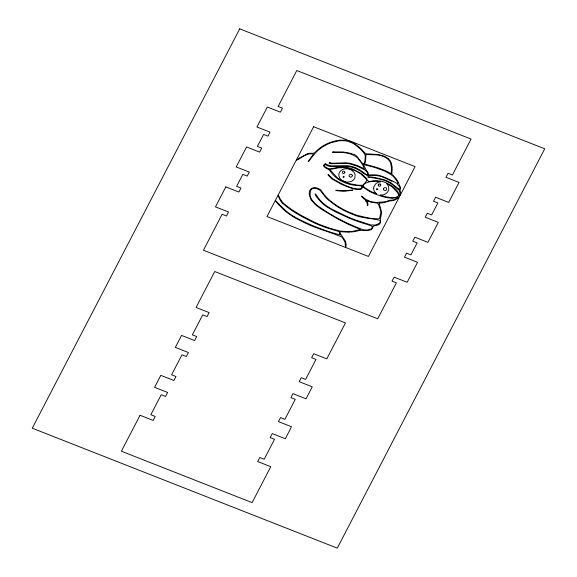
<?xml version="1.0" encoding="UTF-8"?>
<svg xmlns="http://www.w3.org/2000/svg" width="577" height="577" viewBox="0 0 577 577"><rect width="100%" height="100%" fill="white"/><g stroke="black" fill="none" stroke-linecap="round" stroke-linejoin="round"><path stroke-width="0.87" d="M368.357 174.817L368.126 172.876A8.338 7.458 -10.2 0 0 367.787 172.097L366.438 170.446A8.929 7.984 -10.2 0 0 366.222 170.064L363.647 165.224A9.932 8.879 -10.2 0 0 363.532 165.015A2.899 2.589 -10.2 0 1 363.294 164.524L370.174 166.212A123.723 110.625 -10.2 0 1 375.122 167.618L384.686 171.088L390.896 174.485A21.299 19.041 -10.2 0 1 392.728 175.992C395.865 178.87 401.823 187.056 393.752 181.604M390.824 182.837L399.414 189.458M399.363 189.516L399.385 189.494A3.448 3.087 -10.2 0 0 399.738 188.931L399.825 187.172L397.221 184.041M299.29 158.098L296.643 159.879A1.334 1.19 -10.2 0 0 296.441 160.132C299.73 159.288 303.661 155.321 307.765 154.232A7.544 6.744 -10.2 0 1 308.803 153.987L310.967 153.807A23.03 20.592 -10.2 0 1 312.445 153.843L313.513 154.174A9.658 8.633 -10.2 0 1 313.001 154.816L308.118 161.531L308.717 161.43L312.568 156.338A49.341 44.119 -10.2 0 1 317.545 150.813L321.75 147.423L326.488 144.676A38.197 34.158 -10.2 0 1 331.667 142.562L338.302 140.968A27.761 24.818 -10.2 0 1 341.562 140.673L344.649 140.738A17.238 15.413 -10.2 0 1 347.448 141.192L351.948 142.829A20.664 18.478 -10.2 0 1 353.867 143.875C358.187 146.984 362.717 150.438 365.27 155.199M299.427 158.004L307.664 153.677A10.465 9.355 -10.2 0 1 309.799 153.273L312.907 153.287L314.761 152.768L315.85 151.636A47.011 42.034 -10.2 0 1 319.211 148.606L321.223 147.077A37.592 33.61 -10.2 0 1 333.715 141.343A42.179 37.714 -10.2 0 1 335.727 140.838L336.766 140.622A26.203 23.426 -10.2 0 1 339.774 140.204L344.628 140.146A31.122 27.826 -10.2 0 1 346.806 140.442L348.558 140.817A18.608 16.639 -10.2 0 1 349.316 141.084L352.057 142.202A23.412 20.931 -10.2 0 1 354.797 143.731L359.933 147.863A56.265 50.307 -10.2 0 1 361.952 149.804L365.053 153.093A4.897 4.378 -10.2 0 0 365.71 153.684L366.669 153.864A31.165 27.869 -10.2 0 0 367.405 153.9L367.672 153.908A35.197 31.468 -10.2 0 0 368.458 153.922L378.555 154.557L384.643 156.374A17.743 15.867 -10.2 0 1 387.441 158.048L388.083 158.545M329.388 162.692L329.114 163.14L329.885 163.392A23.123 20.671 -10.2 0 0 331.544 163.745L344.671 163.378A44.746 40.008 -10.2 0 1 346.373 163.45A43.347 38.76 -10.2 0 1 348.054 163.579L348.342 163.608A15.283 13.668 -10.2 0 1 349.208 163.724L357.473 166.284L365.429 170.273A1.738 1.551 -10.2 0 1 365.659 170.554L365.775 170.763A2.12 1.897 -10.2 0 0 366.33 171.419L366.943 172.126A11.071 9.903 -10.2 0 1 367.47 172.992L367.773 173.85A2.683 2.395 -10.2 0 1 367.722 174.456L366.857 175.04A10.198 9.117 -10.2 0 1 366.085 174.456M378.952 184.157L380.099 184.063M397.005 197.543L392.252 198.3L386.54 197.558A97.578 87.25 -10.2 0 1 382.501 196.562L374.79 193.908L369.273 191.275A48.821 43.657 -10.2 0 1 365.847 188.96L362.868 186.76A7.472 6.679 -10.2 0 0 362.421 187.568L361.981 188.347A2.077 1.854 -10.2 0 1 361.678 188.686L361.353 188.953A3.152 2.813 -10.2 0 1 360.603 189.379L357.733 189.682L353.658 188.917A44.992 40.224 -10.2 0 1 352.706 188.629L345.342 185.967A99.258 88.75 -10.2 0 1 340.906 184.013L332.511 179.238A34.598 30.942 -10.2 0 1 330.087 177.125L329.561 176.598A19.618 17.541 -10.2 0 1 328.969 175.963L328.436 175.343A15.673 14.014 -10.2 0 1 328.125 174.954M325.075 164.618L325.796 164.834A10.134 9.059 -10.2 0 0 329.114 166.27L347.325 166.313A30.812 27.552 -10.2 0 1 350.138 166.71L353.665 167.727A52.817 47.227 -10.2 0 1 355.966 168.635L359.63 170.532A60.455 54.058 -10.2 0 1 361.065 171.492L364.779 174.211L368.342 175.632L374.293 175.394A24.681 22.07 -10.2 0 1 377.452 175.696L380.445 176.317A12.326 11.021 -10.2 0 1 381.361 176.591L384.578 177.853A57.837 51.714 -10.2 0 1 386.893 178.877L391.999 181.394M329.575 168.924L340.004 167.085A30.155 26.968 -10.2 0 1 343.517 167.034L345.017 167.121A15.298 13.682 -10.2 0 1 346.553 167.33L350.066 168.138A29.903 26.737 -10.2 0 1 353.138 169.184L361.793 173.843L366.554 178.538A15.428 13.798 -10.2 0 1 367.361 180.377L368.955 181.481L373.074 180.99M329.409 168.96L328.017 168.484A33.177 29.665 -10.2 0 1 326.344 167.561L325.861 167.265A9.564 8.554 -10.2 0 1 324.584 166.284L323.971 165.52L324.224 165.08A1.962 1.76 -10.2 0 1 324.865 164.683M333.246 151.888L343.207 151.982L350.636 153.359A34.771 31.093 -10.2 0 1 352.763 154.182C357.61 153.511 361.721 166.025 364.159 163.356A8.684 7.768 -10.2 0 0 364.693 161.949L365.082 159.18A68.67 61.407 -10.2 0 0 365.263 155.199M325.406 163.803L324.959 163.947A5.265 4.703 -10.2 0 1 324.267 164.358C321.577 166.688 327.195 168.477 328.767 169.58A0.952 0.851 -10.2 0 1 329.2 169.926L332.092 173.547A48.273 43.167 -10.2 0 0 332.871 174.427L333.456 175.062A35.716 31.937 -10.2 0 0 336.564 177.968A46.405 41.494 -10.2 0 0 337.552 178.74L338.201 179.223A22.027 19.697 -10.2 0 0 339.846 180.291L343.337 182.058A40.001 35.767 -10.2 0 0 353.131 185.094L361.793 185.996A7.393 6.614 -10.2 0 1 362.024 186.01M336.059 152.429L332.439 152.357L332.835 151.895A5.979 5.344 -10.2 0 1 333.08 151.888M336.384 152.436L339.709 152.429A65.526 58.594 -10.2 0 1 343.308 152.609L345.414 152.811A20.08 17.952 -10.2 0 1 346.965 153.056A25.431 22.741 -10.2 0 1 352.316 154.672L356.175 156.821A18.558 16.596 -10.2 0 1 358.021 158.394L361.974 163.572L364.404 168.902L359.853 166.681A104.329 93.286 -10.2 0 0 357.141 165.527L350.448 163.37A50.451 45.114 -10.2 0 0 348.082 163.002L345.854 162.829A5.741 5.128 -10.2 0 1 345.536 162.829L332.59 163.233A12.384 11.078 -10.2 0 1 330.527 162.959M368.414 174.939L373.932 174.788A14.692 13.134 -10.2 0 1 375.007 174.824L376.651 174.99A21.039 18.81 -10.2 0 1 379.478 175.473L385.263 177.492L393.5 181.459M362.118 186.025L361.483 188.037A3.325 2.972 -10.2 0 1 360.531 188.78C351.205 189.523 342.19 183.883 334.148 179.62A38.962 34.836 -10.2 0 1 332.915 178.755L332.359 178.329A20.96 18.745 -10.2 0 1 330.621 176.8L328.284 174.405L328.125 174.954M330.527 162.959L329.546 162.736M370.744 225.6L372.417 226.646A8.886 7.948 -10.2 0 1 372.05 227.727L371.66 228.427A2.64 2.358 -10.2 0 1 371.105 228.975L367.506 229.942A15.081 13.48 -10.2 0 1 365.111 229.992L362.681 229.559A7.71 6.895 -10.2 0 0 361.664 229.242C346.02 223.212 330.902 215.409 317.372 205.448A41.631 37.224 -10.2 0 1 315.893 204.244L312.366 200.572L310.57 197.363A11.691 10.458 -10.2 0 1 310.044 195.271L310.433 190.821L311.955 188.96A3.152 2.82 -10.2 0 1 312.64 188.585L314.689 188.246A6.246 5.582 -10.2 0 1 316.254 188.427L320.033 190.266A3.159 2.827 -10.2 0 1 320.365 190.554L324.714 196.274A45.706 40.866 -10.2 0 0 328.789 200.37L337.062 206.443A137.348 122.814 -10.2 0 0 340.38 208.456L342.76 209.812A57.83 51.706 -10.2 0 0 345.212 211.081L348.587 212.646A99.381 88.858 -10.2 0 0 353.283 214.565C361.57 218.474 371.617 217.976 379.926 220.4A6.361 5.683 -10.2 0 1 380.236 221.258L380.301 221.582A1.666 1.486 -10.2 0 1 380.185 222.311L378.865 223.458A11.338 10.141 -10.2 0 1 377.509 224.186L376.579 224.59A9.874 8.828 -10.2 0 1 375.079 225.066L370.73 224.951L354.545 219.628A249.956 223.501 -10.2 0 1 348.075 217.046L331.047 208.78A13.112 11.728 -10.2 0 1 330.744 208.6L326.957 206.169A52.485 46.932 -10.2 0 1 323.675 203.652L321.49 201.618A39.077 34.945 -10.2 0 1 318.518 198.192C312.914 189.573 314.84 195.596 319.24 200.118A35.385 31.634 -10.2 0 0 321.216 202.246L322.291 203.263A51.288 45.857 -10.2 0 0 323.892 204.647A44.638 39.914 -10.2 0 0 327.188 207.078L335.663 211.99L349.388 218.229A186.559 166.811 -10.2 0 0 360.647 222.433L370.593 225.557M367.513 205.679L367.787 205.506A3.022 2.705 -10.2 0 0 367.881 205.109L367.917 204.583A9.218 8.244 -10.2 0 0 367.852 203.407L367.607 202.469A8.208 7.342 -10.2 0 0 366.878 201.286L366.633 200.94A5.503 4.926 -10.2 0 1 366.388 200.58L368.083 201.178A21.652 19.358 -10.2 0 0 371.602 202.318L377.113 203.097L378.454 204.424A64.069 57.289 -10.2 0 1 379.897 207.9L380.834 212.725L379.572 218.568C372.655 219.613 364.888 217.017 357.928 215.56A25.713 22.993 -10.2 0 1 356.579 215.134C346.38 211.6 336.643 206.436 328.522 199.289M350.08 169.45L348.609 168.982A9.124 8.157 -10.2 0 0 344.339 168.989L342.774 169.487A6.773 6.051 -10.2 0 0 341.144 170.453A6.448 5.763 -10.2 0 0 338.887 175.747L339.644 177.86A8.085 7.227 -10.2 0 0 341.166 179.743L344.606 181.64A8.33 7.443 -10.2 0 0 347.195 182.116A10.364 9.268 -10.2 0 0 348.205 182.094L350.924 181.531A7.003 6.26 -10.2 0 0 353.153 180.204L354.458 178.755A3.267 2.921 -10.2 0 0 354.747 178.235L355.122 175.119A8.143 7.277 -10.2 0 0 354.206 172.631L352.093 170.511A11.706 10.465 -10.2 0 0 350.08 169.45M325.673 163.745L325.724 163.774A1.212 1.089 -10.2 0 1 325.911 164.019L325.991 164.128A1.067 0.952 -10.2 0 0 326.135 164.279L330.938 165.988L347.433 165.743A29.29 26.189 -10.2 0 1 350.275 166.176L354.3 167.222A12.838 11.482 -10.2 0 1 355.612 167.719L359.435 169.739A57.635 51.533 -10.2 0 1 366.078 174.47M367.347 205.614L367.282 204.316A8.641 7.725 -10.2 0 0 367.152 203.248L366.929 202.505A7.905 7.068 -10.2 0 0 366.207 201.445L365.825 200.933M294.595 216.966C308.443 224.511 326.661 231.644 340.423 234.911M387.052 183.789L388.408 184.575A34.577 30.913 -10.2 0 1 392.923 187.597L397.553 192.704A17.058 15.254 -10.2 0 1 398.31 194.42L398.613 195.488L397.582 196.62A15.709 14.05 -10.2 0 1 395.62 197.32L393.5 197.644A18.587 16.618 -10.2 0 1 391.307 197.651L386.972 197.009A63.513 56.791 -10.2 0 1 381.657 195.668L380.344 195.04M390.679 182.729L386.424 180.623A59.402 53.12 -10.2 0 0 383.893 179.656L375.021 177.55A99.965 89.385 -10.2 0 0 371.263 177.009L367.679 176.944L378.606 178.82L384.354 180.413A32.175 28.771 -10.2 0 1 388.198 182.072L390.268 183.219A22.799 20.383 -10.2 0 1 391.711 184.15L398.433 189.725A3.527 3.152 -10.2 0 0 399.118 190.273L399.652 191.203A23.246 20.786 -10.2 0 1 399.767 191.752L399.911 192.934A4.825 4.32 -10.2 0 1 399.847 193.749L399.284 195.242L398.397 192.877A16.942 15.146 -10.2 0 0 397.236 190.958L397.012 190.655A13.552 12.117 -10.2 0 0 396.24 189.746L393.745 187.446A43.167 38.601 -10.2 0 0 391.206 185.527L386.518 182.952A50.863 45.475 -10.2 0 0 384.34 182.094L381.274 181.185L376.644 180.825A37.159 33.228 -10.2 0 0 373.074 180.99M328.349 199.115L327.657 198.445A10.343 9.246 -10.2 0 1 327.397 198.2L324.498 194.997A40.563 36.272 -10.2 0 1 323.019 193.122L320.906 190.165A3.498 3.13 -10.2 0 0 320.48 189.775L319.802 189.328A15.694 14.036 -10.2 0 0 317.386 188.167L315.064 187.662A6.744 6.03 -10.2 0 0 313.217 187.842L311.876 188.304A3.152 2.82 -10.2 0 0 311.27 188.708L310.556 189.422A7.285 6.513 -10.2 0 0 309.813 190.511L309.431 191.398A3.282 2.935 -10.2 0 0 309.322 191.975L309.279 192.898A31.1 27.811 -10.2 0 0 309.322 194.867L310.953 199.635L314.869 204.171A35.132 31.418 -10.2 0 0 316.16 205.275L319.91 208.117A76.164 68.1 -10.2 0 0 321.194 209.011L335.814 217.89A7.79 6.967 -10.2 0 0 336.052 218.027L347.7 224.035L360.466 229.531L352.821 231.298A27.552 24.631 -10.2 0 1 349.496 231.601L348.371 231.622A28.013 25.049 -10.2 0 1 347.116 231.601L340.459 231.081A4.19 3.75 -10.2 0 0 340.163 231.067L330.318 228.427L319.781 224.554A190.569 170.395 -10.2 0 1 313.78 221.929L301.281 215.459L292.806 210.316A69.485 62.136 -10.2 0 1 291.493 209.444L285.543 205.059A7.782 6.953 -10.2 0 0 285.276 204.799L284.742 204.337A11.302 10.105 -10.2 0 1 284.331 203.977L283.696 203.378A39.539 35.348 -10.2 0 1 282.124 201.698L281.013 200.284M340.315 234.781L339.507 233.764L339.204 231.629L325.551 227.489A135.379 121.055 -10.2 0 1 314.487 222.967C303.473 217.558 292.287 211.918 283.105 203.652C281.273 204.409 275.719 189.984 279.434 197.197A16.3 14.576 -10.2 0 0 281.013 200.284M340.884 234.5L339.846 232.3A3.664 3.274 -10.2 0 1 339.997 231.976L340.538 231.702A11.107 9.932 -10.2 0 1 340.841 231.723L348.212 232.192L353.816 231.73A34.995 31.288 -10.2 0 0 356.37 231.233L359.356 230.468L363.193 230.338A7.191 6.426 -10.2 0 0 364.347 230.54L366.128 230.598A14.822 13.249 -10.2 0 0 367.845 230.504L370.975 229.725L372.417 228.42A6.152 5.503 -10.2 0 0 373.074 226.761L373.492 226.011A19.488 17.425 -10.2 0 0 375.454 225.549C382.638 224.821 379.709 220.991 380.777 216.916A26.347 23.556 -10.2 0 0 381.397 213.952L381.505 212.949A10.249 9.16 -10.2 0 0 381.512 212.047A12.175 10.884 -10.2 0 0 381.462 211.384L378.945 203.14A3.599 3.217 -10.2 0 1 379.551 203.118L381.137 203.025A29.232 26.138 -10.2 0 0 383.828 202.65L390.059 200.875A14.713 13.156 -10.2 0 1 391.473 200.746M341.079 234.76L345.183 240.789A12.131 10.848 -10.2 0 1 346.005 246.466L345.536 247.425L345.053 242.102L342.082 237.169C330.506 232.084 318.042 229.069 306.538 223.652A95.739 85.605 -10.2 0 1 304.541 222.758L294.032 217.349L287.108 212.588A106.586 95.306 -10.2 0 1 284.454 210.367L278.251 204.251L275.474 200.551L283.401 208.585A67.898 60.715 -10.2 0 0 294.602 216.959M396.197 179.014C398.7 181.604 398.873 184.763 400.654 187.619A2.322 2.077 -10.2 0 1 400.662 188.253L400.113 189.667A1.19 1.067 -10.2 0 0 400.07 189.92L400.525 193.749A5.417 4.84 -10.2 0 1 400.279 194.737L398.563 197.384A11.461 10.249 -10.2 0 1 396.623 199.029L393.968 200.334A10.134 9.066 -10.2 0 1 391.473 200.717M386.778 183.731L386.821 183.818A5.222 4.666 -10.2 0 0 387.297 184.38L388.278 186.032A9.766 8.734 -10.2 0 1 388.682 187.374L388.761 189.263A7.205 6.441 -10.2 0 1 385.45 193.915A7.638 6.83 -10.2 0 1 380.344 195.069M378.274 185.21L378.353 185.614A0.909 0.808 -10.2 0 0 378.57 185.902L379.551 186.284A1.031 0.923 -10.2 0 0 380.193 186.111L380.596 185.693A1.342 1.204 -10.2 0 0 380.337 184.099M378.173 185.167A1.342 1.204 -10.2 0 1 378.901 184.027M397.005 197.55A3.592 3.21 -10.2 0 1 397.589 197.341L396.724 198.236A16.697 14.93 -10.2 0 1 395.656 198.95L393.161 199.93A12.802 11.446 -10.2 0 1 390.817 200.197L390.564 200.205A5.143 4.594 -10.2 0 0 389.626 200.269L387.347 201.128A42.583 38.075 -10.2 0 1 384.989 201.784L376.622 202.448A32.449 29.016 -10.2 0 1 370.376 201.416L366.171 199.563A23.441 20.96 -10.2 0 1 363.178 197.262L361.555 196.029L362.479 197.478A30.523 27.292 -10.2 0 0 363.813 198.676L364.577 199.274A3.628 3.246 -10.2 0 1 365.248 199.916L365.313 200.031A6.809 6.087 -10.2 0 0 365.811 200.947M396.183 179.021A31.043 27.761 -10.2 0 0 391.891 174.362L391.797 173.929A6.946 6.21 -10.2 0 1 391.862 173.244L391.956 172.422A5.092 4.558 -10.2 0 0 391.978 172.148L391.971 172.018A6.333 5.662 -10.2 0 1 391.985 171.795L392.129 170.208A35.832 32.038 -10.2 0 0 392.136 166.832L391.098 162.447A12.593 11.259 -10.2 0 0 388.09 158.538M344.873 172.285L344.743 172.725A3.859 3.455 -10.2 0 1 344.635 172.927L344.527 173.086A0.779 0.692 -10.2 0 1 344.267 173.295L343.488 173.482A1.219 1.089 -10.2 0 1 342.904 173.324L342.745 173.223A1.342 1.204 -10.2 0 1 342.341 172.617L342.305 172.436A1.197 1.075 -10.2 0 1 342.421 171.888L343.099 171.29A1.219 1.089 -10.2 0 1 344.368 171.427L344.873 172.285M352.338 175.632L352.158 176.18A11.59 10.364 -10.2 0 1 352.006 176.461L351.371 177.002A6.729 6.015 -10.2 0 1 351.09 177.096L350.715 177.175A0.981 0.88 -10.2 0 1 350.34 177.153L349.287 176.475A1.543 1.385 -10.2 0 1 349.352 174.91L350.571 174.24A0.815 0.728 -10.2 0 1 350.881 174.24L351.249 174.348A6.051 5.409 -10.2 0 1 351.516 174.456L351.775 174.593A0.902 0.808 -10.2 0 1 351.956 174.759L352.136 175.062A7.241 6.477 -10.2 0 1 352.251 175.314L352.338 175.632M373.672 188.239L373.672 188.643A6.974 6.232 -10.2 0 0 374.531 191.564L375.238 192.545A5.943 5.316 -10.2 0 0 375.98 193.273L376.615 193.735L371.747 191.896A35.529 31.764 -10.2 0 1 367.7 189.508C354.675 183.197 375.072 180.002 379.428 181.546A9.326 8.338 -10.2 0 1 380.092 181.632L380.669 181.784L379.37 181.993A9.773 8.734 -10.2 0 0 377.885 182.498L376.42 183.32A5.828 5.215 -10.2 0 0 375.338 184.323L373.925 186.825A5.251 4.695 -10.2 0 0 373.694 187.864L373.672 188.239M391.523 168.455L391.105 173.72L390.276 173.309A36.438 32.586 -10.2 0 0 389.612 172.891L388.646 172.307A32.903 29.42 -10.2 0 0 387.968 171.917L383.575 169.926A98.508 88.079 -10.2 0 0 378.599 168.073L376.99 167.539A55.313 49.456 -10.2 0 0 375.079 166.962L364.808 164.178L364.83 163.406A17.498 15.651 -10.2 0 0 365.544 160.947A10.949 9.795 -10.2 0 0 365.602 160.622A13.206 11.807 -10.2 0 0 365.667 160.125L365.962 154.903A6.102 5.453 -10.2 0 1 365.998 154.557L376.19 154.838A32.413 28.987 -10.2 0 1 378.058 155.069L381.736 155.891A18.356 16.408 -10.2 0 1 384.852 157.153L385.825 157.694A12.708 11.367 -10.2 0 1 387.578 158.942L389.598 161.084A10.927 9.773 -10.2 0 1 390.622 162.88L391.523 168.455M376.644 189.076L376.658 189.242A1.616 1.442 -10.2 0 0 376.759 189.559L377.207 189.783A1.616 1.442 -10.2 0 0 377.61 189.624L377.82 189.444A0.786 0.707 -10.2 0 0 377.488 188.773L377.315 188.701A0.88 0.786 -10.2 0 0 376.853 188.83L376.651 189.032M344.094 176.879C342.99 178.776 342.572 175.22 344.094 176.879M383.496 188.867L383.517 189.299A2.178 1.947 -10.2 0 0 383.734 189.855L384.635 190.497A2.027 1.81 -10.2 0 0 385.45 190.482L385.883 190.331A1.832 1.637 -10.2 0 0 386.705 189.227L386.561 188.297A1.781 1.594 -10.2 0 0 385.256 187.604L385.147 187.597A1.255 1.118 -10.2 0 0 384.837 187.626L384.621 187.691A2.106 1.882 -10.2 0 0 383.929 188.088L383.496 188.867M352.792 190.136L345.19 191.203A34.541 30.884 -10.2 0 1 341.541 191.175L335.843 190.54A1.839 1.644 -10.2 0 1 335.857 190.23L340.077 190.482A39.452 35.276 -10.2 0 0 345.154 190.619L352.792 190.136M329.792 169.566L337.062 177.521A29.629 26.492 -10.2 0 0 341.31 180.399L349.208 183.594L356.968 185.044A84.148 75.241 -10.2 0 0 359.947 185.275L362.832 185.267A6.376 5.698 -10.2 0 0 363.099 184.986L365.76 181.928A22.106 19.762 -10.2 0 0 366.33 181.25L366.748 180.608L366.409 179.764A19.575 17.498 -10.2 0 0 365.724 178.524L361.007 174.095A45.424 40.614 -10.2 0 0 355.684 170.994L346.388 167.936A23.953 21.421 -10.2 0 0 343.365 167.633L337.913 167.9L329.799 169.544M239.729 28.85L32.276 428.206L337.271 548.15L544.724 148.794L239.729 28.85M225.838 186.905L215.466 206.876L228.535 212.011L226.458 216.007L222.102 214.298L203.429 250.238L377.719 318.778L396.392 282.831L392.028 281.122L394.105 277.126L407.174 282.268L417.553 262.297L404.477 257.162L406.554 253.166L410.911 254.883L417.135 242.895L412.779 241.186L414.849 237.19L427.925 242.333L438.296 222.361L425.227 217.226L427.297 213.23L431.654 214.947L437.878 202.96L433.522 201.25L435.599 197.255L448.668 202.397L459.04 182.426L445.971 177.29L448.041 173.295L452.404 175.011L471.07 139.064L296.787 70.524L278.114 106.471L282.47 108.18L280.4 112.176L267.324 107.033L256.953 127.005L270.029 132.14L267.952 136.136L263.595 134.427L257.371 146.407L261.727 148.116L259.65 152.112L246.581 146.969L236.209 166.941L249.278 172.076L247.208 176.072L242.845 174.362L236.628 186.342L240.984 188.052L238.907 192.047L225.838 186.905M140.06 415.289L121.386 451.228L252.106 502.632L270.772 466.692L257.703 461.55L259.78 457.554L264.136 459.27L274.508 439.306L270.151 437.59L272.229 433.594L285.298 438.736L291.522 426.756L278.446 421.614L280.523 417.618L284.879 419.335L295.251 399.371L290.895 397.654L292.972 393.658L306.041 398.801L312.265 386.821L299.196 381.678L301.266 377.683L305.63 379.399L316.001 359.435L311.645 357.718L313.715 353.723L326.791 358.865L345.457 322.925L214.745 271.522L196.072 307.462L209.148 312.604L207.071 316.593L202.715 314.883L192.343 334.848L196.699 336.564L194.622 340.553L181.553 335.417L175.329 347.397L188.398 352.54L186.328 356.528L181.971 354.819L171.593 374.783L175.949 376.5L173.879 380.488L160.81 375.353L154.586 387.333L167.655 392.475L165.577 396.464L161.221 394.755L150.849 414.719L155.206 416.435L153.136 420.424L140.06 415.289M313.636 126.724L266.985 216.541L368.429 256.433L415.087 166.623L313.636 126.724"/></g></svg>
